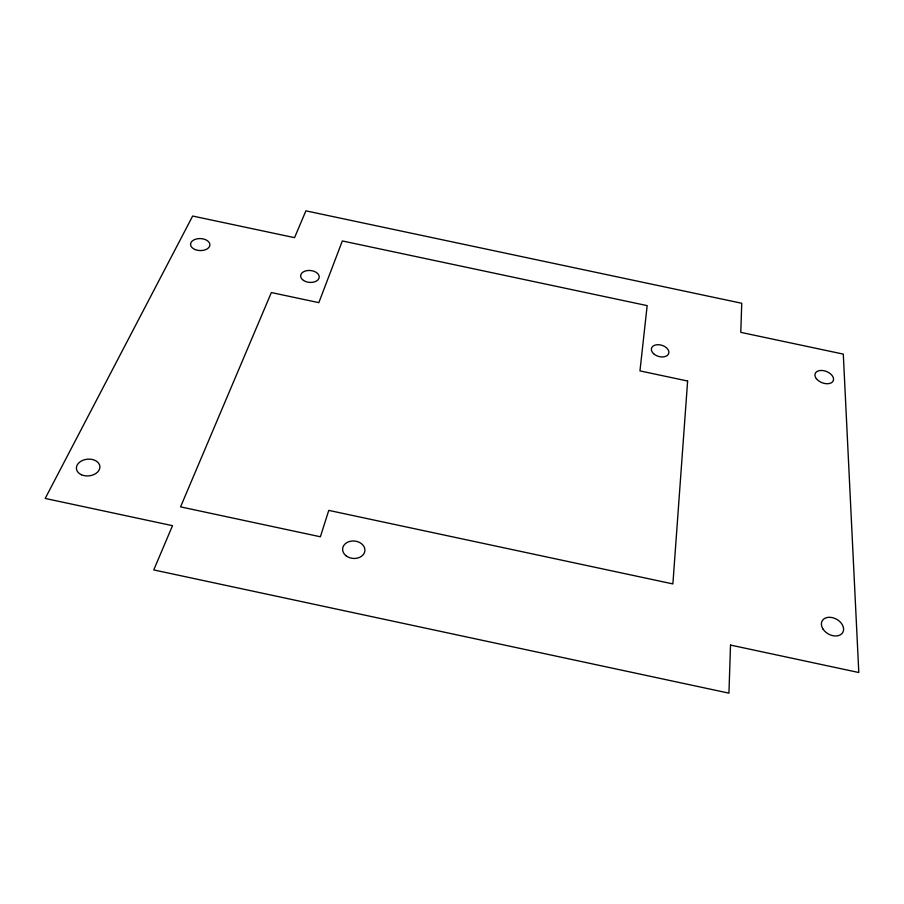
<?xml version="1.0" encoding="UTF-8"?>
<svg xmlns="http://www.w3.org/2000/svg" width="904" height="904" viewBox="0 0 904 904"><rect width="100%" height="100%" fill="white"/><g stroke="black" fill="none" stroke-linecap="round" stroke-linejoin="round"><path stroke-width="1.36" d="M730.522 645.072L728.94 693.153L153.759 569.927L172.506 525.676L45.2 498.443L192.654 216.045L294.546 237.662L305.902 210.847L741.743 303.269L740.783 332.356L843.296 354.108L858.8 672.519L730.522 645.072M687.628 381.025L672.881 583.916L328.773 510.387L320.378 536.773L180.563 506.873L271.358 292.557L318.841 302.648L342.345 240.95L647.162 305.62L639.964 370.9L687.628 381.025M81.416 474.747A11.775 8.373 -5.7 0 0 99.847 467.673A11.775 8.373 -5.7 0 0 83.157 460.181A11.775 8.373 -5.7 0 0 81.416 474.747M195.117 249.56A9.684 6 2 0 0 209.897 244.973A9.684 6 2 0 0 195.659 239.187A9.684 6 2 0 0 195.117 249.56M823.058 629.139A11.82 8.441 29.1 0 0 842.302 633.173A11.82 8.441 29.1 0 0 832.143 617.579A11.82 8.441 29.1 0 0 823.058 629.139M816.312 378.584A9.718 6.034 21.4 0 0 832.437 381.963A9.718 6.034 21.4 0 0 824.007 370.742A9.718 6.034 21.4 0 0 816.312 378.584M346.221 555.903A11.187 8.735 5.3 0 0 364.662 552.005A11.187 8.735 5.3 0 0 350.39 541.27A11.187 8.735 5.3 0 0 346.221 555.903M653.569 353.679A8.995 5.808 16.7 0 0 668.451 354.119A8.995 5.808 16.7 0 0 658.372 344.695A8.995 5.808 16.7 0 0 653.569 353.679M303.484 280.432A9.334 5.978 5 0 0 318.965 278.33A9.334 5.978 5 0 0 307.326 270.567A9.334 5.978 5 0 0 303.484 280.432"/></g></svg>
